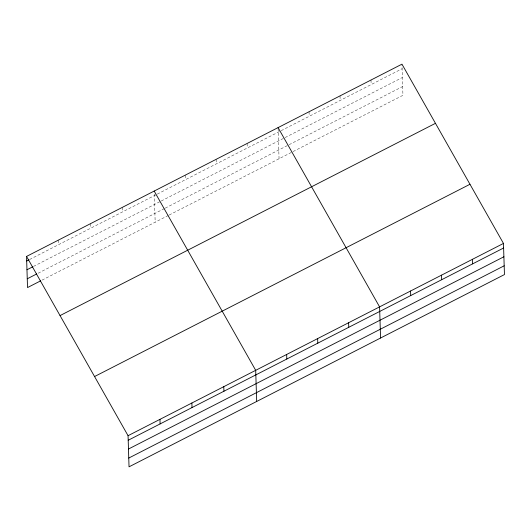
<?xml version="1.0" encoding="UTF-8"?>
<svg xmlns="http://www.w3.org/2000/svg" width="531" height="531" viewBox="0 0 531 531"><rect width="100%" height="100%" fill="white"/><g stroke="black" fill="none" stroke-linecap="round" stroke-linejoin="round"><path stroke-width="0.4" stroke-dasharray="2.65 1.99" d="M29.597 259.506L156.545 194.492M157.282 194.114L280.434 131.044M281.171 130.666L402.113 68.731M33.499 266.423L160.508 201.375M161.245 200.997L402.385 77.499M38.132 273.226L164.484 208.517M165.221 208.145L402.671 86.533M42.035 280.142L168.446 215.4M169.183 215.022L292.329 151.952M293.066 151.574L402.943 95.308L401.994 64.928M370.996 80.028L371.136 84.595M340.026 95.885L340.165 100.452M309.049 111.749L309.195 116.316M278.105 128.369L279.06 158.749M247.107 143.47L247.254 148.043M216.137 159.333L216.276 163.9M185.166 175.197L185.306 179.763M154.289 194.1L155.171 222.197M122.283 207.402L122.422 211.969M90.37 223.743L90.516 228.31M58.463 240.085L58.602 244.652"/><path stroke-width="0.8" d="M26.55 256.427L401.967 64.165L503.474 243.43L504.45 274.573L129.033 466.835L128.057 435.692L26.55 256.427L27.526 287.57L40.582 280.886M26.696 260.993L28.866 259.878M26.968 269.761L32.769 266.794M27.254 278.802L36.679 273.969M60.049 315.587L435.46 123.325M94.558 376.539L469.975 184.27M128.057 435.692L503.474 243.43M128.197 440.265L503.614 247.997M128.475 449.034L503.892 256.772M128.761 458.067L504.171 265.805M278.078 127.613L379.585 306.878L380.561 338.021M154.189 191.06L255.696 370.326L256.672 401.469M472.497 259.294L472.643 263.861M441.526 275.158L441.673 279.724M410.556 291.015L410.702 295.581M348.615 322.742L348.754 327.308M317.638 338.599L317.784 343.172M286.667 354.462L286.813 359.029M223.783 386.668L223.929 391.234M191.877 403.009L192.016 407.576M159.964 419.351L160.11 423.917"/></g></svg>
